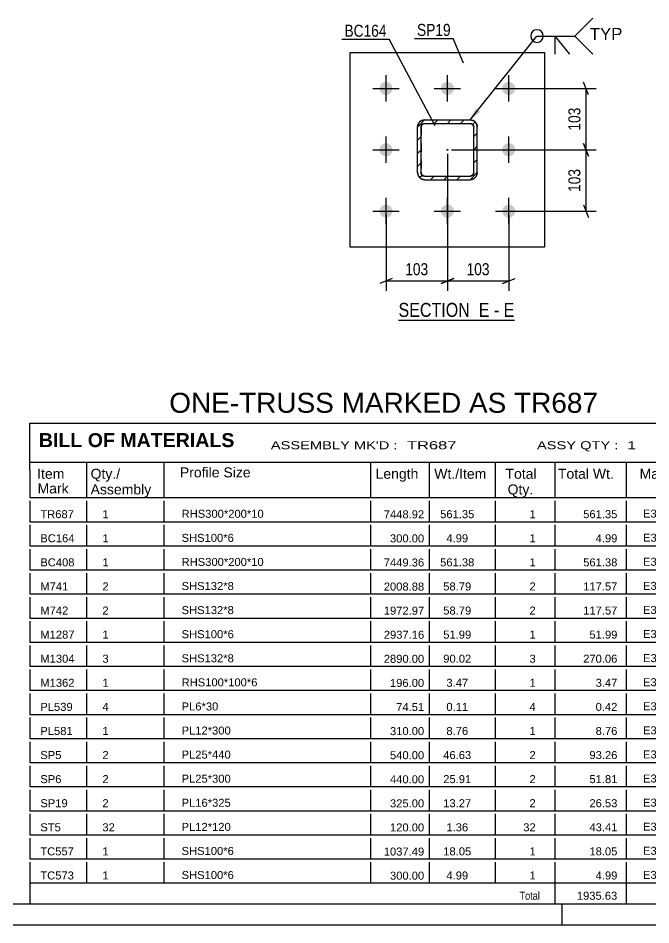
# Model space of a CAD drawing. Header units: millimetres. Extents: x 0 to 841, y 0 to 594.
# Drawn here: x 501.2 to 652.2, y 0 to 216.5 of the extents above; entities that cross this region are included whole.
import ezdxf

# ---------------------------------------------------------------- set-up
doc = ezdxf.new("R2010")
doc.units = ezdxf.units.MM
doc.linetypes.add('DXK_LINE_DOT2', pattern=[3.9198, 1.9599, -1.9599])
doc.linetypes.add('DXK_LINE_DOT3', pattern=[5.9187, 2.979, -0.9799, 0.9799, -0.9799])
doc.styles.add('Arial', font='ARIAL.TTF', dxfattribs={"height": 0.2})
doc.styles.add('Arial Bold', font='ARIALBD.TTF', dxfattribs={"height": 0.2})
doc.styles.add('Arial Narrow', font='ARIALN.TTF', dxfattribs={"height": 0.2})

# ---------------------------------------------------------------- blocks, each defined once
blk = doc.blocks.new('Unknown-761548467-1132')
at = {"color": 5, "linetype": 'Continuous'}
for p, q in [((5, 5), (836, 5)), ((631, 0), (631, 5)), ((0, 0), (841, 0))]:
    blk.add_line(p, q, dxfattribs=at)
blk = doc.blocks.new('Unknown-761548467-13250')
at = {"color": 7, "linetype": 'Continuous'}
for p, q in [((504, 119.75), (676, 119.75)), ((504, 108.5), (504, 119.75)), ((676, 119.75), (676, 108.5)), ((504, 110.5), (676, 110.5)), ((517.5, 110.5), (517.5, 102)), ((536, 110.5), (536, 102)), ((585.28, 110.5), (585.28, 102)), ((599.28, 110.5), (599.28, 102)), ((615, 110.5), (615, 102)), ((629.28, 110.5), (629.28, 102)), ((646.28, 110.5), (646.28, 102)), ((504, 108.5), (504, 103.5)), ((676, 108.5), (676, 102)), ((504, 103.5), (504, 102)), ((504, 102), (676, 102)), ((504, 101.23), (504, 96.25)), ((517.5, 101.23), (517.5, 96.25)), ((536, 101.23), (536, 96.25)), ((585.28, 101.23), (585.28, 96.25)), ((599.28, 101.23), (599.28, 96.25)), ((615, 101.23), (615, 96.25)), ((629.28, 101.23), (629.28, 96.25)), ((646.28, 101.23), (646.28, 96.25)), ((676, 101.23), (676, 96.25)), ((504, 96.25), (676, 96.25)), ((504, 95.48), (504, 90.5)), ((517.5, 95.48), (517.5, 90.5)), ((536, 95.48), (536, 90.5)), ((585.28, 95.48), (585.28, 90.5)), ((599.28, 95.48), (599.28, 90.5)), ((615, 95.48), (615, 90.5)), ((629.28, 95.48), (629.28, 90.5)), ((646.28, 95.48), (646.28, 90.5)), ((676, 95.48), (676, 90.5)), ((504, 90.5), (676, 90.5)), ((504, 89.73), (504, 84.75)), ((517.5, 89.73), (517.5, 84.75)), ((536, 89.73), (536, 84.75)), ((585.28, 89.73), (585.28, 84.75)), ((599.28, 89.73), (599.28, 84.75)), ((615, 89.73), (615, 84.75)), ((629.28, 89.73), (629.28, 84.75)), ((646.28, 89.73), (646.28, 84.75)), ((676, 89.73), (676, 84.75)), ((504, 84.75), (676, 84.75)), ((504, 83.98), (504, 79)), ((517.5, 83.98), (517.5, 79)), ((536, 83.98), (536, 79)), ((585.28, 83.98), (585.28, 79)), ((599.28, 83.98), (599.28, 79)), ((615, 83.98), (615, 79)), ((629.28, 83.98), (629.28, 79)), ((646.28, 83.98), (646.28, 79)), ((676, 83.98), (676, 79)), ((504, 79), (676, 79)), ((504, 78.23), (504, 73.25)), ((517.5, 78.23), (517.5, 73.25)), ((536, 78.23), (536, 73.25)), ((585.28, 78.23), (585.28, 73.25)), ((599.28, 78.23), (599.28, 73.25)), ((615, 78.23), (615, 73.25)), ((629.28, 78.23), (629.28, 73.25)), ((646.28, 78.23), (646.28, 73.25)), ((676, 78.23), (676, 73.25)), ((504, 73.25), (676, 73.25)), ((504, 72.48), (504, 67.5)), ((517.5, 72.48), (517.5, 67.5)), ((536, 72.48), (536, 67.5)), ((585.28, 72.48), (585.28, 67.5)), ((599.28, 72.48), (599.28, 67.5)), ((615, 72.48), (615, 67.5)), ((629.28, 72.48), (629.28, 67.5)), ((646.28, 72.48), (646.28, 67.5)), ((676, 72.48), (676, 67.5)), ((504, 67.5), (676, 67.5)), ((504, 66.73), (504, 61.75)), ((517.5, 66.73), (517.5, 61.75)), ((536, 66.73), (536, 61.75)), ((585.28, 66.73), (585.28, 61.75)), ((599.28, 66.73), (599.28, 61.75)), ((615, 66.73), (615, 61.75)), ((629.28, 66.73), (629.28, 61.75)), ((646.28, 66.73), (646.28, 61.75)), ((676, 66.73), (676, 61.75)), ((504, 61.75), (676, 61.75)), ((504, 60.98), (504, 56)), ((517.5, 60.98), (517.5, 56)), ((536, 60.98), (536, 56)), ((585.28, 60.98), (585.28, 56)), ((599.28, 60.98), (599.28, 56)), ((615, 60.98), (615, 56)), ((629.28, 60.98), (629.28, 56)), ((646.28, 60.98), (646.28, 56)), ((676, 60.98), (676, 56)), ((504, 56), (676, 56)), ((504, 55.23), (504, 50.25)), ((517.5, 55.23), (517.5, 50.25)), ((536, 55.23), (536, 50.25)), ((585.28, 55.23), (585.28, 50.25)), ((599.28, 55.23), (599.28, 50.25)), ((615, 55.23), (615, 50.25)), ((629.28, 55.23), (629.28, 50.25)), ((646.28, 55.23), (646.28, 50.25)), ((676, 55.23), (676, 50.25)), ((504, 50.25), (676, 50.25)), ((504, 49.48), (504, 44.5)), ((517.5, 49.48), (517.5, 44.5)), ((536, 49.48), (536, 44.5)), ((585.28, 49.48), (585.28, 44.5)), ((599.28, 49.48), (599.28, 44.5)), ((615, 49.48), (615, 44.5)), ((629.28, 49.48), (629.28, 44.5)), ((646.28, 49.48), (646.28, 44.5)), ((676, 49.48), (676, 44.5)), ((504, 44.5), (676, 44.5)), ((504, 43.73), (504, 38.75)), ((517.5, 43.73), (517.5, 38.75)), ((536, 43.73), (536, 38.75)), ((585.28, 43.73), (585.28, 38.75)), ((599.28, 43.73), (599.28, 38.75)), ((615, 43.73), (615, 38.75)), ((629.28, 43.73), (629.28, 38.75)), ((646.28, 43.73), (646.28, 38.75)), ((676, 43.73), (676, 38.75)), ((504, 38.75), (676, 38.75)), ((504, 37.98), (504, 33)), ((517.5, 37.98), (517.5, 33)), ((536, 37.98), (536, 33)), ((585.28, 37.98), (585.28, 33)), ((599.28, 37.98), (599.28, 33)), ((615, 37.98), (615, 33)), ((629.28, 37.98), (629.28, 33)), ((646.28, 37.98), (646.28, 33)), ((676, 37.98), (676, 33)), ((504, 33), (676, 33)), ((504, 32.23), (504, 27.25)), ((517.5, 32.23), (517.5, 27.25)), ((536, 32.23), (536, 27.25)), ((585.28, 32.23), (585.28, 27.25)), ((599.28, 32.23), (599.28, 27.25)), ((615, 32.23), (615, 27.25)), ((629.28, 32.23), (629.28, 27.25)), ((646.28, 32.23), (646.28, 27.25)), ((676, 32.23), (676, 27.25)), ((504, 27.25), (676, 27.25)), ((504, 26.48), (504, 21.5)), ((517.5, 26.48), (517.5, 21.5)), ((536, 26.48), (536, 21.5)), ((585.28, 26.48), (585.28, 21.5)), ((599.28, 26.48), (599.28, 21.5)), ((615, 26.48), (615, 21.5)), ((629.28, 26.48), (629.28, 21.5)), ((646.28, 26.48), (646.28, 21.5)), ((676, 26.48), (676, 21.5)), ((504, 21.5), (676, 21.5)), ((504, 20.73), (504, 15.75)), ((517.5, 20.73), (517.5, 15.75)), ((536, 20.73), (536, 15.75)), ((585.28, 20.73), (585.28, 15.75)), ((599.28, 20.73), (599.28, 15.75)), ((615, 20.73), (615, 15.75)), ((629.28, 20.73), (629.28, 15.75)), ((646.28, 20.73), (646.28, 15.75)), ((676, 20.73), (676, 15.75)), ((504, 15.75), (676, 15.75)), ((504, 14.98), (504, 10)), ((517.5, 14.98), (517.5, 10)), ((536, 14.98), (536, 10)), ((585.28, 14.98), (585.28, 10)), ((599.28, 14.98), (599.28, 10)), ((615, 14.98), (615, 10)), ((629.28, 14.98), (629.28, 10)), ((646.28, 14.98), (646.28, 10)), ((676, 14.98), (676, 10)), ((504, 10), (676, 10)), ((504, 10), (676, 10)), ((504, 10), (504, 5)), ((629.28, 10), (629.28, 5)), ((646.28, 10), (646.28, 5)), ((676, 10), (676, 5)), ((504, 5), (676, 5))]:
    blk.add_line(p, q, dxfattribs=at)
at = {"color": 7}
for s, height, style, p in [('BILL OF MATERIALS', 3.3405, 'Arial Bold', (506.15, 114.06)), ('Profile Size', 2.3877, 'Arial', (539.81, 106.83)), ('Mark', 2.388, 'Arial', (505.84, 103))]:
    blk.add_text(s, height=height, dxfattribs=dict(at, style=style)).set_placement(p)
at = {"color": 7, "linetype": 'Continuous', "style": 'Arial Narrow'}
for s, height, width, p in [("ASSEMBLY MK'D :", 1.9089, 1.6, (561.5, 113.55)), ('TR687', 1.909, 1.794707, (594, 113.55)), ('ASSY QTY :', 1.909, 1.6, (625, 113.55)), ('1', 1.91, 1.794707, (646.5, 113.55))]:
    blk.add_text(s, height=height, dxfattribs=dict(at, width=width)).set_placement(p)
at = {"color": 7, "linetype": 'Continuous'}
for s, height, style, p in [('Item', 2.388, 'Arial', (505.75, 106.5)), ('Qty./', 2.388, 'Arial', (518.5, 106.5)), ('Length', 2.388, 'Arial', (586.5, 106.5)), ('Wt./Item', 2.388, 'Arial', (600.5, 106.5)), ('Total', 2.388, 'Arial', (617.5, 106.5)), ('Total Wt.', 2.388, 'Arial', (630, 106.5)), ('Material', 2.388, 'Arial', (649.5, 106.5)), ('Assembly', 2.388, 'Arial', (518.5, 102.77)), ('Qty.', 2.388, 'Arial', (618, 102.77)), ('TR687', 1.91, 'Arial', (506.5, 97.09)), ('1', 1.91, 'Arial', (521.31, 97.09)), ('RHS300*200*10', 1.9102, 'Arial', (540.21, 97.19)), ('7448.92', 1.91, 'Arial', (588.45, 97.06)), ('561.35', 1.91, 'Arial', (601.9, 97.09)), ('1', 1.91, 'Arial', (623.22, 97.09)), ('561.35', 1.91, 'Arial', (636.03, 97.09)), ('E350', 1.91, 'Arial', (650.31, 97.23)), ('BC164', 1.91, 'Arial', (506.5, 91.34)), ('1', 1.91, 'Arial', (521.31, 91.34)), ('SHS100*6', 1.91, 'Arial', (540.21, 91.44)), ('300.00', 1.91, 'Arial', (589.93, 91.31)), ('4.99', 1.91, 'Arial', (603.39, 91.34)), ('1', 1.91, 'Arial', (623.22, 91.34)), ('4.99', 1.91, 'Arial', (639, 91.34)), ('E350', 1.91, 'Arial', (650.31, 91.48)), ('BC408', 1.91, 'Arial', (506.5, 85.59)), ('1', 1.91, 'Arial', (521.31, 85.59)), ('RHS300*200*10', 1.9102, 'Arial', (540.21, 85.69)), ('7449.36', 1.91, 'Arial', (588.45, 85.56)), ('561.38', 1.91, 'Arial', (601.9, 85.59)), ('1', 1.91, 'Arial', (623.22, 85.59)), ('561.38', 1.91, 'Arial', (636.03, 85.59)), ('E350', 1.91, 'Arial', (650.31, 85.73)), ('M741', 1.91, 'Arial', (506.5, 79.84)), ('2', 1.91, 'Arial', (521.31, 79.84)), ('SHS132*8', 1.91, 'Arial', (540.21, 79.94)), ('2008.88', 1.91, 'Arial', (588.45, 79.81)), ('58.79', 1.91, 'Arial', (602.64, 79.84)), ('2', 1.91, 'Arial', (623.22, 79.84)), ('117.57', 1.91, 'Arial', (636.03, 79.84)), ('E350', 1.91, 'Arial', (650.31, 79.98)), ('M742', 1.91, 'Arial', (506.5, 74.09)), ('2', 1.91, 'Arial', (521.31, 74.09)), ('SHS132*8', 1.91, 'Arial', (540.21, 74.19)), ('1972.97', 1.91, 'Arial', (588.45, 74.06)), ('58.79', 1.91, 'Arial', (602.64, 74.09)), ('2', 1.91, 'Arial', (623.22, 74.09)), ('117.57', 1.91, 'Arial', (636.03, 74.09)), ('E350', 1.91, 'Arial', (650.31, 74.23)), ('M1287', 1.91, 'Arial', (506.5, 68.34)), ('1', 1.91, 'Arial', (521.31, 68.34)), ('SHS100*6', 1.91, 'Arial', (540.21, 68.44)), ('2937.16', 1.91, 'Arial', (588.45, 68.31)), ('51.99', 1.91, 'Arial', (602.64, 68.34)), ('1', 1.91, 'Arial', (623.22, 68.34)), ('51.99', 1.91, 'Arial', (637.52, 68.34)), ('E350', 1.91, 'Arial', (650.31, 68.48)), ('M1304', 1.91, 'Arial', (506.5, 62.59)), ('3', 1.91, 'Arial', (521.31, 62.59)), ('SHS132*8', 1.91, 'Arial', (540.21, 62.69)), ('2890.00', 1.91, 'Arial', (588.45, 62.56)), ('90.02', 1.91, 'Arial', (602.64, 62.59)), ('3', 1.91, 'Arial', (623.22, 62.59)), ('270.06', 1.91, 'Arial', (636.03, 62.59)), ('E350', 1.91, 'Arial', (650.31, 62.73)), ('M1362', 1.91, 'Arial', (506.5, 56.84)), ('1', 1.91, 'Arial', (521.31, 56.84)), ('RHS100*100*6', 1.9102, 'Arial', (540.21, 56.94)), ('196.00', 1.91, 'Arial', (589.93, 56.81)), ('3.47', 1.91, 'Arial', (603.39, 56.84)), ('1', 1.91, 'Arial', (623.22, 56.84)), ('3.47', 1.91, 'Arial', (639, 56.84)), ('E350', 1.91, 'Arial', (650.31, 56.98)), ('PL539', 1.91, 'Arial', (506.5, 51.09)), ('4', 1.91, 'Arial', (521.31, 51.09)), ('PL6*30', 1.91, 'Arial', (540.21, 51.19)), ('74.51', 1.91, 'Arial', (591.41, 51.06)), ('0.11', 1.91, 'Arial', (603.39, 51.09)), ('4', 1.91, 'Arial', (623.22, 51.09)), ('0.42', 1.91, 'Arial', (639, 51.09)), ('E350', 1.91, 'Arial', (650.31, 51.23)), ('PL581', 1.91, 'Arial', (506.5, 45.34)), ('1', 1.91, 'Arial', (521.31, 45.34)), ('PL12*300', 1.91, 'Arial', (540.21, 45.44)), ('310.00', 1.91, 'Arial', (589.93, 45.3)), ('8.76', 1.91, 'Arial', (603.39, 45.34)), ('1', 1.91, 'Arial', (623.22, 45.34)), ('8.76', 1.91, 'Arial', (639, 45.34)), ('E350', 1.91, 'Arial', (650.31, 45.48)), ('SP5', 1.91, 'Arial', (506.5, 39.59)), ('2', 1.91, 'Arial', (521.31, 39.59)), ('PL25*440', 1.91, 'Arial', (540.21, 39.69)), ('540.00', 1.91, 'Arial', (589.93, 39.55)), ('46.63', 1.91, 'Arial', (602.64, 39.59)), ('2', 1.91, 'Arial', (623.22, 39.59)), ('93.26', 1.91, 'Arial', (637.52, 39.59)), ('E350', 1.91, 'Arial', (650.31, 39.73)), ('SP6', 1.91, 'Arial', (506.5, 33.84)), ('2', 1.91, 'Arial', (521.31, 33.84)), ('PL25*300', 1.91, 'Arial', (540.21, 33.94)), ('440.00', 1.91, 'Arial', (589.93, 33.8)), ('25.91', 1.91, 'Arial', (602.64, 33.84)), ('2', 1.91, 'Arial', (623.22, 33.84)), ('51.81', 1.91, 'Arial', (637.52, 33.84)), ('E350', 1.91, 'Arial', (650.31, 33.98)), ('SP19', 1.91, 'Arial', (506.5, 28.09)), ('2', 1.91, 'Arial', (521.31, 28.09)), ('PL16*325', 1.91, 'Arial', (540.21, 28.19)), ('325.00', 1.91, 'Arial', (589.93, 28.05)), ('13.27', 1.91, 'Arial', (602.64, 28.09)), ('2', 1.91, 'Arial', (623.22, 28.09)), ('26.53', 1.91, 'Arial', (637.52, 28.09)), ('E350', 1.91, 'Arial', (650.31, 28.23)), ('ST5', 1.91, 'Arial', (506.5, 22.34)), ('32', 1.91, 'Arial', (521.31, 22.34)), ('PL12*120', 1.91, 'Arial', (540.21, 22.44)), ('120.00', 1.91, 'Arial', (589.93, 22.3)), ('1.36', 1.91, 'Arial', (603.39, 22.34)), ('32', 1.91, 'Arial', (621.74, 22.34)), ('43.41', 1.91, 'Arial', (637.52, 22.34)), ('E350', 1.91, 'Arial', (650.31, 22.48)), ('TC557', 1.91, 'Arial', (506.5, 16.59)), ('1', 1.91, 'Arial', (521.31, 16.59)), ('SHS100*6', 1.91, 'Arial', (540.21, 16.69)), ('1037.49', 1.91, 'Arial', (588.45, 16.55)), ('18.05', 1.91, 'Arial', (602.64, 16.59)), ('1', 1.91, 'Arial', (623.22, 16.59)), ('18.05', 1.91, 'Arial', (637.52, 16.59)), ('E350', 1.91, 'Arial', (650.31, 16.73)), ('TC573', 1.91, 'Arial', (506.5, 10.84)), ('1', 1.91, 'Arial', (521.31, 10.84)), ('SHS100*6', 1.91, 'Arial', (540.21, 10.94)), ('300.00', 1.91, 'Arial', (589.93, 10.8)), ('4.99', 1.91, 'Arial', (603.39, 10.84)), ('1', 1.91, 'Arial', (623.22, 10.84)), ('4.99', 1.91, 'Arial', (639, 10.84)), ('E350', 1.91, 'Arial', (650.31, 10.98)), ('Total', 1.909, 'Arial Narrow', (620.83, 6)), ('1935.63', 1.91, 'Arial', (634.52, 6))]:
    blk.add_text(s, height=height, dxfattribs=dict(at, style=style)).set_placement(p)
blk = doc.blocks.new('Unknown-761548467-13251')
at = {"color": 2, "linetype": 'Continuous'}
blk.add_line((530, 119.75), (647.5, 119.75), dxfattribs=at)
at = {"color": 7, "style": 'Arial'}
blk.add_text('ONE-TRUSS MARKED AS TR687', height=4.7754, dxfattribs=at).set_placement((537.26, 122.25))
blk = doc.blocks.new('Unknown-761548467-16 - 1466')
at = {"color": 6, "linetype": 'Continuous'}
blk.add_line((591.97, 144.4), (619.62, 144.4), dxfattribs=at)
at = {"color": 0, "linetype": 'Continuous'}
blk.add_wipeout([(610.08, 145.15), (610.08, 148.65), (591.97, 148.65), (591.97, 145.15)], dxfattribs=at)
at = {"color": 7, "linetype": 'Continuous', "style": 'Arial Narrow'}
blk.add_text('SECTION ', height=3.34, dxfattribs=at).set_placement((591.97, 145.15))
at = {"color": 0, "linetype": 'Continuous'}
blk.add_wipeout([(613.68, 145.15), (613.68, 148.65), (611.13, 148.65), (611.13, 145.15)], dxfattribs=at)
at = {"color": 7, "linetype": 'Continuous', "style": 'Arial Narrow'}
blk.add_text('E', height=3.34, dxfattribs=at).set_placement((611.13, 145.15))
at = {"color": 0, "linetype": 'Continuous'}
blk.add_wipeout([(616.01, 145.15), (616.01, 148.65), (614.73, 148.65), (614.73, 145.15)], dxfattribs=at)
at = {"color": 7, "linetype": 'Continuous', "style": 'Arial Narrow'}
blk.add_text('-', height=3.34, dxfattribs=at).set_placement((614.73, 145.15))
at = {"color": 0, "linetype": 'Continuous'}
blk.add_wipeout([(619.62, 145.15), (619.62, 148.65), (617.06, 148.65), (617.06, 145.15)], dxfattribs=at)
at = {"color": 7, "linetype": 'Continuous', "style": 'Arial Narrow'}
blk.add_text('E', height=3.34, dxfattribs=at).set_placement((617.06, 145.15))
blk = doc.blocks.new('Part-761548467-1507 - 1466')
at = {"color": 2, "linetype": 'Continuous'}
for p, q in [((580.42, 161.83), (580.42, 208.26)), ((580.42, 208.26), (626.84, 208.26)), ((626.84, 208.26), (626.84, 161.83)), ((626.84, 161.83), (580.42, 161.83))]:
    blk.add_line(p, q, dxfattribs=at)
blk = doc.blocks.new('Part-761548467-1487 - 1466')
at = {"linetype": 'Continuous'}
h = blk.add_hatch(dxfattribs=at)
h.set_pattern_fill('', scale=0.7, style=0, pattern_type=0)
h.set_pattern_definition([(45, (609.0581, 177.9018), (-1.57154, 1.57154), [])])
h.paths.add_polyline_path([(598.2, 177.9), (609.06, 177.9), (609.71, 178.03), (610.27, 178.4), (610.64, 178.96), (610.77, 179.62), (610.77, 190.47), (610.64, 191.13), (610.27, 191.69), (609.71, 192.06), (609.06, 192.19), (598.2, 192.19), (597.54, 192.06), (596.99, 191.69), (596.62, 191.13), (596.49, 190.47), (596.49, 179.62), (596.62, 178.96), (596.99, 178.4), (597.54, 178.03)])
h.paths.add_polyline_path([(597.41, 179.29), (597.34, 179.62), (597.34, 190.47), (597.41, 190.8), (597.59, 191.08), (597.87, 191.27), (598.2, 191.33), (609.06, 191.33), (609.39, 191.27), (609.66, 191.08), (609.85, 190.8), (609.92, 190.47), (609.92, 179.62), (609.85, 179.29), (609.66, 179.01), (609.39, 178.82), (609.06, 178.76), (598.2, 178.76), (597.87, 178.82), (597.59, 179.01)])
blk.add_hatch(color=246, dxfattribs=at).paths.add_polyline_path([(603.63, 184.94, -1), (603.63, 185.14, -1)])
at = {"color": 7, "linetype": 'DXK_LINE_DOT2'}
for p, q in [((596.49, 190.47), (596.62, 191.13)), ((597.41, 190.8), (597.34, 190.47)), ((597.59, 191.08), (597.41, 190.8)), ((597.54, 192.06), (598.2, 192.19)), ((597.87, 191.27), (597.59, 191.08)), ((598.2, 191.33), (597.87, 191.27)), ((598.2, 192.19), (609.06, 192.19)), ((598.2, 191.33), (609.06, 191.33)), ((609.06, 192.19), (609.71, 192.06)), ((609.39, 191.27), (609.06, 191.33)), ((609.66, 191.08), (609.39, 191.27)), ((609.85, 190.8), (609.66, 191.08)), ((609.92, 190.47), (609.85, 190.8)), ((610.64, 191.13), (610.77, 190.47)), ((596.49, 179.62), (596.49, 190.47)), ((597.34, 190.47), (597.34, 179.62)), ((609.92, 179.62), (609.92, 190.47)), ((610.77, 179.62), (610.77, 190.47)), ((596.62, 178.96), (596.49, 179.62)), ((597.34, 179.62), (597.41, 179.29)), ((597.41, 179.29), (597.59, 179.01)), ((598.2, 177.9), (597.54, 178.03)), ((597.59, 179.01), (597.87, 178.82)), ((597.87, 178.82), (598.2, 178.76)), ((598.2, 178.76), (609.06, 178.76)), ((598.2, 177.9), (609.06, 177.9)), ((609.06, 178.76), (609.39, 178.82)), ((609.71, 178.03), (609.06, 177.9)), ((609.39, 178.82), (609.66, 179.01)), ((609.66, 179.01), (609.85, 179.29)), ((609.85, 179.29), (609.92, 179.62)), ((610.77, 179.62), (610.64, 178.96))]:
    blk.add_line(p, q, dxfattribs=at)
at = {"color": 2, "linetype": 'Continuous'}
for p, q in [((596.62, 191.13), (596.49, 190.47)), ((597.34, 190.47), (597.41, 190.8)), ((597.41, 190.8), (597.59, 191.08)), ((598.2, 192.19), (597.54, 192.06)), ((597.59, 191.08), (597.87, 191.27)), ((597.87, 191.27), (598.2, 191.33)), ((598.2, 192.19), (609.06, 192.19)), ((598.2, 191.33), (609.06, 191.33)), ((609.71, 192.06), (609.06, 192.19)), ((609.06, 191.33), (609.39, 191.27)), ((609.39, 191.27), (609.66, 191.08)), ((609.66, 191.08), (609.85, 190.8)), ((609.85, 190.8), (609.92, 190.47)), ((610.77, 190.47), (610.64, 191.13)), ((596.49, 179.62), (596.49, 190.47)), ((597.34, 179.62), (597.34, 190.47)), ((609.92, 179.62), (609.92, 190.47)), ((610.77, 179.62), (610.77, 190.47)), ((596.49, 179.62), (596.62, 178.96)), ((597.41, 179.29), (597.34, 179.62)), ((597.59, 179.01), (597.41, 179.29)), ((597.54, 178.03), (598.2, 177.9)), ((597.87, 178.82), (597.59, 179.01)), ((598.2, 178.76), (597.87, 178.82)), ((598.2, 178.76), (609.06, 178.76)), ((598.2, 177.9), (609.06, 177.9)), ((609.39, 178.82), (609.06, 178.76)), ((609.06, 177.9), (609.71, 178.03)), ((609.66, 179.01), (609.39, 178.82)), ((609.85, 179.29), (609.66, 179.01)), ((609.92, 179.62), (609.85, 179.29)), ((610.64, 178.96), (610.77, 179.62))]:
    blk.add_line(p, q, dxfattribs=at)
at = {"color": 7, "linetype": 'DXK_LINE_DOT3'}
blk.add_line((603.63, 185.04), (603.63, 185.04), dxfattribs=at)
at = {"color": 246, "linetype": 'DXK_LINE_DOT2'}
blk.add_line((603.63, 185.04), (603.63, 185.04), dxfattribs=at)
at = {"color": 246, "linetype": 'Continuous'}
blk.add_circle((603.63, 185.04), 0.1, dxfattribs=at)
at = {"color": 7, "linetype": 'DXK_LINE_DOT2'}
for centre, start, end in [((598.2, 190.47), 112.5, 157.5), ((609.06, 190.47), 22.5, 67.5), ((598.2, 179.62), 202.5, 247.5), ((609.06, 179.62), 292.5, 337.5)]:
    blk.add_arc(centre, 1.71, start, end, dxfattribs=at)
at = {"color": 2, "linetype": 'Continuous'}
for centre, start, end in [((598.2, 190.47), 112.5, 157.5), ((609.06, 190.47), 22.5, 67.5), ((598.2, 179.62), 202.5, 247.5), ((609.06, 179.62), 292.5, 337.5)]:
    blk.add_arc(centre, 1.71, start, end, dxfattribs=at)
blk = doc.blocks.new('Bolt-761548467-1555 - 1466')
at = {"linetype": 'Continuous'}
for points in [[(588.99, 201.26, -1), (588.99, 198.12, -1)], [(603.63, 201.26, -1), (603.63, 198.12, -1)], [(618.27, 201.26, -1), (618.27, 198.12, -1)], [(588.99, 186.62, -1), (588.99, 183.47, -1)], [(618.27, 186.62, -1), (618.27, 183.47, -1)], [(588.99, 171.97, -1), (588.99, 168.83, -1)], [(603.63, 171.97, -1), (603.63, 168.83, -1)], [(618.27, 171.97, -1), (618.27, 168.83, -1)]]:
    blk.add_hatch(color=1, dxfattribs=at).paths.add_polyline_path(points)
at = {"color": 1, "linetype": 'Continuous'}
for p, q in [((588.99, 196.54), (588.99, 202.83)), ((603.63, 196.54), (603.63, 202.83)), ((618.27, 196.54), (618.27, 202.83)), ((585.84, 199.69), (592.13, 199.69)), ((600.49, 199.69), (606.77, 199.69)), ((615.13, 199.69), (621.42, 199.69)), ((588.99, 181.9), (588.99, 188.19)), ((618.27, 181.9), (618.27, 188.19)), ((585.84, 185.04), (592.13, 185.04)), ((615.13, 185.04), (621.42, 185.04)), ((588.99, 167.26), (588.99, 173.54)), ((603.63, 167.26), (603.63, 173.54)), ((618.27, 167.26), (618.27, 173.54)), ((585.84, 170.4), (592.13, 170.4)), ((600.49, 170.4), (606.77, 170.4)), ((615.13, 170.4), (621.42, 170.4))]:
    blk.add_line(p, q, dxfattribs=at)
blk = doc.blocks.new('StraightDimension-761548467-8651 - 1466')
at = {"color": 7, "linetype": 'Continuous'}
for p, q in [((619.27, 199.69), (639.11, 199.69)), ((637.31, 198.19), (636.11, 201.19)), ((636.71, 185.04), (636.71, 199.69)), ((636.11, 186.54), (637.31, 183.54)), ((604.63, 185.04), (639.11, 185.04))]:
    blk.add_line(p, q, dxfattribs=at)
at = {"color": 0}
blk.add_wipeout([(635.96, 195.71), (631.76, 195.71), (631.76, 189.02), (635.96, 189.02)], dxfattribs=at)
at = {"color": 3, "style": 'Arial Narrow'}
blk.add_text('103', height=2.863, rotation=90.0002, dxfattribs=at).set_placement((635.36, 189.62))
blk = doc.blocks.new('StraightDimension-761548467-1585 - 1466')
at = {"color": 7, "linetype": 'Continuous'}
for p, q in [((603.63, 184.04), (603.63, 151.35)), ((588.99, 169.4), (588.99, 151.35)), ((590.49, 154.35), (587.49, 153.15)), ((588.99, 153.75), (603.63, 153.75)), ((602.13, 153.15), (605.13, 154.35))]:
    blk.add_line(p, q, dxfattribs=at)
at = {"color": 0}
blk.add_wipeout([(599.65, 154.5), (599.65, 158.7), (592.97, 158.7), (592.97, 154.5)], dxfattribs=at)
at = {"color": 3, "style": 'Arial Narrow'}
blk.add_text('103', height=2.863, dxfattribs=at).set_placement((593.57, 155.1))
blk = doc.blocks.new('StraightDimension-761548467-1595 - 1466')
at = {"color": 7, "linetype": 'Continuous'}
for p, q in [((603.63, 184.04), (603.63, 151.35)), ((618.27, 169.4), (618.27, 151.35)), ((605.13, 154.35), (602.13, 153.15)), ((603.63, 153.75), (618.27, 153.75)), ((616.77, 153.15), (619.77, 154.35))]:
    blk.add_line(p, q, dxfattribs=at)
at = {"color": 0}
blk.add_wipeout([(614.29, 154.5), (614.29, 158.7), (607.61, 158.7), (607.61, 154.5)], dxfattribs=at)
at = {"color": 3, "style": 'Arial Narrow'}
blk.add_text('103', height=2.863, dxfattribs=at).set_placement((608.21, 155.1))
blk = doc.blocks.new('StraightDimension-761548467-8652 - 1466')
at = {"color": 7, "linetype": 'Continuous'}
for p, q in [((637.31, 183.54), (636.11, 186.54)), ((604.63, 185.04), (639.11, 185.04)), ((636.71, 170.4), (636.71, 185.04)), ((636.11, 171.9), (637.31, 168.9)), ((619.27, 170.4), (639.11, 170.4))]:
    blk.add_line(p, q, dxfattribs=at)
at = {"color": 0}
blk.add_wipeout([(635.96, 181.07), (631.76, 181.07), (631.76, 174.38), (635.96, 174.38)], dxfattribs=at)
at = {"color": 3, "style": 'Arial Narrow'}
blk.add_text('103', height=2.863, rotation=90.0002, dxfattribs=at).set_placement((635.36, 174.98))
blk = doc.blocks.new('Mark-761548467-1483 - 1466')
at = {"color": 0}
blk.add_wipeout([(589.12, 212.03), (589.12, 215.03), (579.07, 215.03), (579.07, 212.03)], dxfattribs=at)
blk.add_wipeout([(589.12, 212.03), (589.12, 215.03), (579.07, 215.03), (579.07, 212.03)], dxfattribs=at)
at = {"color": 30, "linetype": 'Continuous'}
for p in [(578.47, 211.43), (600.73, 190.79)]:
    blk.add_line(p, (589.72, 211.43), dxfattribs=at)
at = {"color": 3, "style": 'Arial Narrow'}
blk.add_text('BC164', height=2.863, dxfattribs=at).set_placement((579.07, 212.03))
blk = doc.blocks.new('Mark-761548467-1503 - 1466')
at = {"color": 0}
blk.add_wipeout([(604.42, 212.23), (604.42, 215.23), (596.38, 215.23), (596.38, 212.23)], dxfattribs=at)
blk.add_wipeout([(604.42, 212.23), (604.42, 215.23), (596.38, 215.23), (596.38, 212.23)], dxfattribs=at)
at = {"color": 30, "linetype": 'Continuous'}
for p in [(595.78, 211.63), (607.5, 205.7)]:
    blk.add_line(p, (605.02, 211.63), dxfattribs=at)
at = {"color": 3, "style": 'Arial Narrow'}
blk.add_text('SP19', height=2.863, dxfattribs=at).set_placement((596.38, 212.23))
blk = doc.blocks.new('WeldMark-761548467-11643 - 1466')
at = {"linetype": 'Continuous'}
blk.add_hatch(color=30, dxfattribs=at).paths.add_polyline_path([(611.52, 194.06), (609.06, 192.19), (610.34, 195)])
at = {"color": 30, "linetype": 'Continuous'}
for p, q in [((609.06, 192.19), (625.01, 212.19)), ((625.01, 212.19), (634.01, 212.19))]:
    blk.add_line(p, q, dxfattribs=at)
at = {"color": 3, "linetype": 'Continuous'}
for q in [(632.73, 207.9), (629.3, 207.9)]:
    blk.add_line((629.3, 212.19), q, dxfattribs=at)
for start, end in [(90, 270), (270, 90)]:
    blk.add_arc((625.01, 212.19), 1.5, start, end, dxfattribs=at)
at = {"color": 0, "linetype": 'Continuous'}
blk.add_wipeout([(645.39, 211.29), (645.39, 214.29), (637.61, 214.29), (637.61, 211.29)], dxfattribs=at)
blk.add_wipeout([(645.39, 211.29), (645.39, 214.29), (637.61, 214.29), (637.61, 211.29)], dxfattribs=at)
at = {"color": 3, "linetype": 'Continuous'}
for q in [(638.3, 216.47), (638.3, 207.9)]:
    blk.add_line((634.01, 212.19), q, dxfattribs=at)
at = {"color": 3, "linetype": 'Continuous', "style": 'Arial'}
blk.add_text('TYP', height=2.865, dxfattribs=at).set_placement((637.61, 211.29))

msp = doc.modelspace()

# ---------------------------------------------------------------- block references
for name in ['Unknown-761548467-1132', 'Part-761548467-1507 - 1466', 'Bolt-761548467-1555 - 1466', 'Part-761548467-1487 - 1466', 'Unknown-761548467-13251', 'Unknown-761548467-13250']:
    msp.add_blockref(name, (0, 0))

# ---------------------------------------------------------------- next in the draw order: block references
for name in ['Mark-761548467-1483 - 1466', 'StraightDimension-761548467-8651 - 1466', 'Unknown-761548467-16 - 1466']:
    msp.add_blockref(name, (0, 0))

# ---------------------------------------------------------------- next in the draw order: block references
for name in ['WeldMark-761548467-11643 - 1466', 'Mark-761548467-1503 - 1466', 'StraightDimension-761548467-1585 - 1466']:
    msp.add_blockref(name, (0, 0))

# ---------------------------------------------------------------- next in the draw order: block references
msp.add_blockref('StraightDimension-761548467-1595 - 1466', (0, 0))

# ---------------------------------------------------------------- next in the draw order: block references
msp.add_blockref('StraightDimension-761548467-8652 - 1466', (0, 0))

doc.saveas('drawing.dxf')
